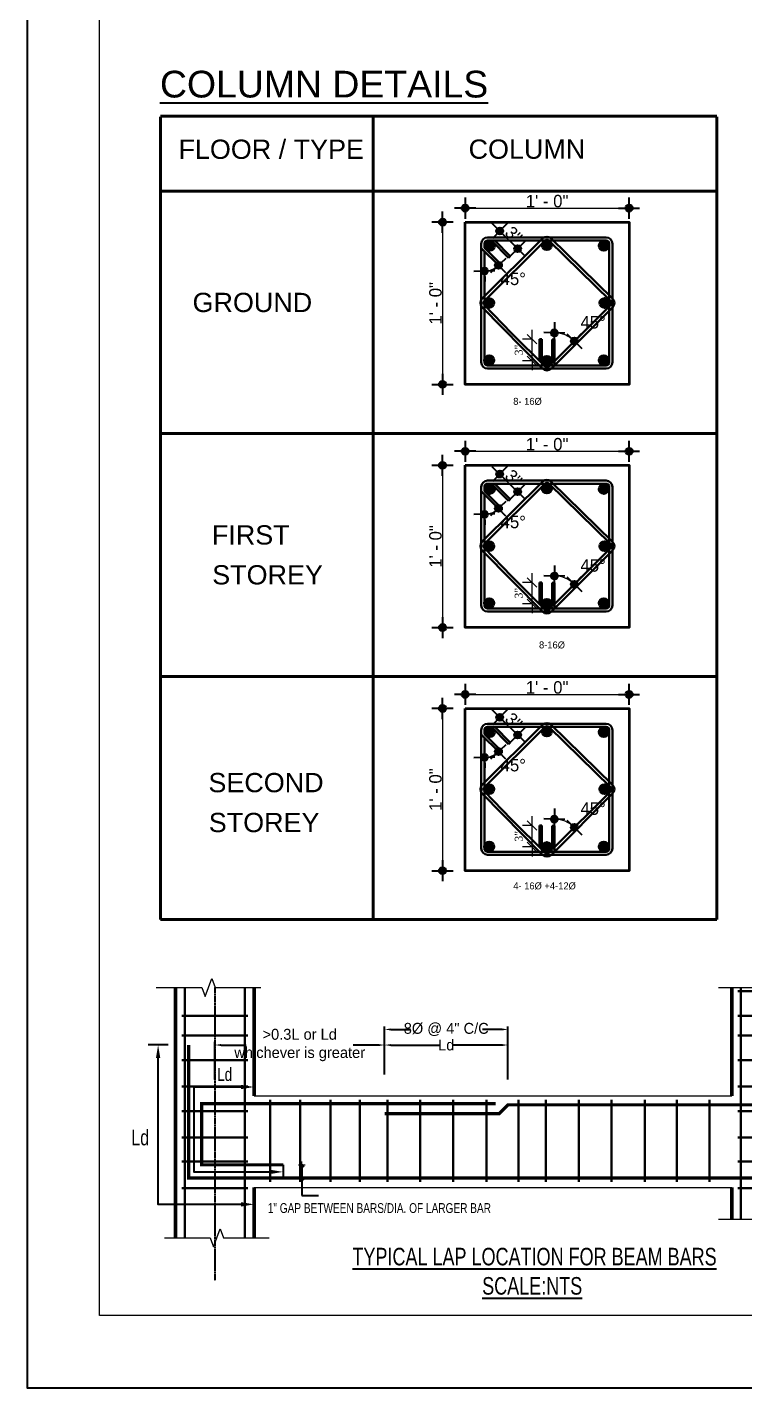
# Model space of a CAD drawing. Header units: inches. Extents: x 45643 to 70559, y -8725 to 1713.
# Drawn here: x 63439 to 63899, y -5487 to -4615 of the extents above; entities that cross this region are included whole.
import ezdxf

# ---------------------------------------------------------------- set-up
doc = ezdxf.new("R2010")
doc.units = ezdxf.units.IN
doc.header["$MEASUREMENT"] = 0
doc.linetypes.add('CENTER', pattern=[2, 1.25, -0.25, 0.25, -0.25])
for name, color, linetype, lineweight in [('BEAM BAR', 5, 'Continuous', 30), ('centre line', 36, 'CENTER', 25), ('column', 10, 'Continuous', 50), ('ELE1', 3, 'Continuous', 9), ('REN', 140, 'Continuous', 35), ('STIRRUPS', 7, 'Continuous', 30), ('Text', 7, 'Continuous', 9), ('trench', 7, 'Continuous', 40)]:
    doc.layers.add(name, color=color, linetype=linetype, lineweight=lineweight)
for name, color, linetype in [('Boundary line', 7, 'Continuous'), ('DIM', 5, 'Continuous'), ('DIM Detail', 5, 'Continuous'), ('floorhatch', 43, 'Continuous'), ('OUTLINE', 7, 'Continuous')]:
    doc.layers.add(name, color=color, linetype=linetype)
doc.styles.add('AERIAL', font='arial.ttf')
doc.styles.add('Best', font='swisscl.ttf', dxfattribs={"height": 8})
doc.styles.add('ordinary', font='ARIALN.TTF')
doc.styles.add('RomanS', font='stylu.ttf', dxfattribs={"height": 2})
doc.styles.add('sb', font='BKANT.TTF', dxfattribs={"height": 8})
doc.styles.get("Standard").update_dxf_attribs({"font": 'times.ttf'})
doc.dimstyles.new('Copy of D-2', dxfattribs={"dimtxt": 5, "dimasz": 4, "dimexe": 2, "dimexo": 2, "dimgap": 1, "dimtad": 1, "dimdec": 0, "dimzin": 3, "dimdsep": 46, "dimlunit": 4, "dimtxsty": 'RomanS', "dimcen": 0.09, "dimclrd": 256, "dimclre": 256, "dimclrt": 256, "dimadec": 0, "dimazin": 0, "dimtfac": 1, "dimtdec": 0, "dimtix": 1, "dimtmove": 1, "dimatfit": 3, "dimfxl": 1, "dimtolj": 1, "dimtzin": 0, "dimarcsym": 0})
doc.dimstyles.new('Copy of Standard', dxfattribs={"dimtxt": 5, "dimasz": 6, "dimexe": 6, "dimexo": 12, "dimgap": 6, "dimtad": 1, "dimdec": 0, "dimzin": 0, "dimdsep": 46, "dimlunit": 3, "dimtxsty": 'Standard', "dimblk": 'OBLIQUE', "dimcen": 0.09, "dimdle": 6, "dimclrd": 256, "dimclre": 256, "dimclrt": 256, "dimadec": 0, "dimazin": 0, "dimtfac": 1, "dimtdec": 0, "dimtix": 1, "dimtmove": 2, "dimatfit": 3, "dimfxl": 6, "dimfxlon": 1, "dimtolj": 1, "dimtzin": 0, "dimlwd": 13, "dimlwe": 13, "dimarcsym": 0})
doc.dimstyles.new('St-3', dxfattribs={"dimscale": 96, "dimtxt": 9, "dimasz": 0.007812, "dimexe": 0.09375, "dimexo": 0.09375, "dimgap": 0.003906, "dimtad": 1, "dimtoh": 1, "dimdec": 0, "dimzin": 3, "dimdsep": 46, "dimlunit": 4, "dimtxsty": 'sb', "dimblk": 'dot', "dimcen": 0.09375, "dimdle": 0.09375, "dimse1": 1, "dimse2": 1, "dimclrd": 40, "dimclre": 34, "dimclrt": 92, "dimadec": 0, "dimazin": 1, "dimtfac": 1, "dimtdec": 0, "dimtmove": 2, "dimatfit": 3, "dimldrblk": 'DOTSMALL', "dimfxl": 1, "dimtolj": 1, "dimtzin": 1, "dimlwd": 9, "dimarcsym": 0})
doc.dimstyles.new('St-4', dxfattribs={"dimscale": 96, "dimtxt": 24, "dimasz": 0.007812, "dimexe": 0.09375, "dimexo": 0.09375, "dimgap": 0.003906, "dimtad": 1, "dimtoh": 1, "dimdec": 0, "dimlfac": 0.125, "dimzin": 3, "dimdsep": 46, "dimlunit": 3, "dimtxsty": 'sb', "dimblk": 'dot', "dimcen": 0.09375, "dimdle": 0.09375, "dimse1": 1, "dimse2": 1, "dimclrd": 31, "dimclre": 34, "dimclrt": 6, "dimadec": 0, "dimazin": 1, "dimtfac": 1, "dimtdec": 0, "dimtmove": 2, "dimatfit": 3, "dimldrblk": 'DOTSMALL', "dimfxl": 1, "dimtolj": 1, "dimtzin": 1, "dimlwd": 13, "dimarcsym": 0})

# ---------------------------------------------------------------- blocks, each defined once
blk = doc.blocks.new('dot')
at = {"layer": 'DIM'}
h = blk.add_hatch(color=256, dxfattribs=at)
h.paths.add_polyline_path([(0, 1.5), (0, 3, 0.414214), (-3, 0), (-1.5, 0, -0.414214)])
h.paths.add_polyline_path([(0, 3), (0, 1.5, -0.414214), (1.5, 0), (3, 0, 0.414214)])
h.paths.add_polyline_path([(3, 0), (1.5, 0, -0.414214), (0, -1.5), (0, -3, 0.414214)])
h.paths.add_polyline_path([(0, -1.5, -0.414214), (-1.5, 0), (-3, 0, 0.414214), (0, -3)])
for p, q in [((-9, 0), (9, 0)), ((0, -9), (0, 9))]:
    blk.add_line(p, q, dxfattribs=at)
for radius in [3, 1.5]:
    blk.add_circle((0, 0), radius, dxfattribs=at)
blk = doc.blocks.new('*D800')
at = {"layer": 'Defpoints', "color": 0, "transparency": 16777216}
for p in [(63729.79, -4912.53), (63731.79, -4914.53), (63735.09, -4926.84), (63741.48, -4924.22), (63731.79, -4985.73)]:
    blk.add_point(p, dxfattribs=at)
at = {"layer": 'DIM', "color": 31, "lineweight": 13, "transparency": 16777216}
blk.add_arc((63731.79, -4914.53), 12.75, 273.37099, 311.62901, dxfattribs=at)
at = {"layer": 'DIM', "color": 31, "lineweight": 13, "transparency": 16777216, "xscale": 0.75, "yscale": 0.75, "zscale": 0.75}
for p, rotation in [((63740.81, -4923.54), 43.31450366186036), ((63731.79, -4927.28), 181.6854963396422)]:
    blk.add_blockref('dot', p, dxfattribs=dict(at, rotation=rotation))
at = {"layer": 'DIM', "color": 6, "transparency": 16777216, "insert": (63750.3, -4932.3), "char_height": 8, "attachment_point": 5, "style": 'sb'}
blk.add_mtext('\\A1;45°', dxfattribs=at)
blk = doc.blocks.new('_Dot')
at = {"color": 0, "linetype": 'ByBlock', "lineweight": -2}
blk.add_line((-0.5, 0), (-1, 0), dxfattribs=at)
at = {"color": 0, "linetype": 'ByBlock', "const_width": 0.5}
blk.add_lwpolyline([(-0.25, 0, 1), (0.25, 0, 1)], format="xyb", close=True, dxfattribs=at)
blk = doc.blocks.new('_DotSmall')
at = {"color": 0, "const_width": 0.5}
blk.add_lwpolyline([(-0.0625, 0, 1), (0.0625, 0, 1)], format="xyb", close=True, dxfattribs=at)
blk = doc.blocks.new('*D801')
at = {"layer": 'Defpoints', "color": 0, "transparency": 16777216}
for p in [(63812.46, -4949.12), (63776.65, -4971.22), (63781.32, -4967.49), (63776.65, -4984.92), (63776.65, -4987.75)]:
    blk.add_point(p, dxfattribs=at)
at = {"layer": 'DIM', "color": 31, "lineweight": 13, "transparency": 16777216}
blk.add_arc((63776.65, -4984.92), 18.05, 47.38057, 87.61943, dxfattribs=at)
at = {"layer": 'DIM', "color": 31, "lineweight": 13, "transparency": 16777216, "xscale": 0.75, "yscale": 0.75, "zscale": 0.75}
for p, rotation in [((63776.65, -4966.87), 178.8097170327698), ((63789.42, -4972.16), 316.1902829672496)]:
    blk.add_blockref('dot', p, dxfattribs=dict(at, rotation=rotation))
at = {"layer": 'DIM', "color": 6, "transparency": 16777216, "insert": (63801.41, -4960.16), "char_height": 8, "attachment_point": 5, "style": 'sb'}
blk.add_mtext('\\A1;45°', dxfattribs=at)
blk = doc.blocks.new('_Oblique')
at = {"color": 0, "linetype": 'ByBlock', "lineweight": -2}
blk.add_line((-0.5, -0.5), (0.5, 0.5), dxfattribs=at)
blk = doc.blocks.new('*D802')
at = {"layer": 'Defpoints', "color": 0, "transparency": 16777216}
for p in [(63762.3, -4971.02), (63768.67, -4971.02), (63771.79, -4984.73)]:
    blk.add_point(p, dxfattribs=at)
at = {"layer": 'DIM', "lineweight": 13, "transparency": 16777216}
for p, q in [((63762.3, -4971.02), (63756.3, -4971.02)), ((63762.3, -4971.02), (63762.3, -4965.02)), ((63762.3, -4984.73), (63762.3, -4971.02)), ((63762.3, -4984.73), (63756.3, -4984.73)), ((63762.3, -4984.73), (63762.3, -4990.73))]:
    blk.add_line(p, q, dxfattribs=at)
at = {"layer": 'DIM', "lineweight": 13, "transparency": 16777216, "xscale": 6, "yscale": 6, "zscale": 6}
for p, rotation in [((63762.3, -4971.02), 270), ((63762.3, -4984.73), 90)]:
    blk.add_blockref('_Oblique', p, dxfattribs=dict(at, rotation=rotation))
at = {"layer": 'DIM', "transparency": 16777216, "insert": (63753.8, -4977.87), "char_height": 5, "attachment_point": 5, "rotation": 90}
blk.add_mtext('\\A1;3"', dxfattribs=at)
blk = doc.blocks.new('*D623')
at = {"layer": 'Defpoints', "color": 0, "transparency": 16777216}
for p in [(63753.21, -4889.86), (63764.65, -4901.16), (63753.09, -4912.87)]:
    blk.add_point(p, dxfattribs=at)
at = {"layer": 'DIM', "color": 31, "lineweight": 13, "transparency": 16777216}
blk.add_line((63742.18, -4902.1), (63752.56, -4912.35), dxfattribs=at)
at = {"layer": 'DIM', "color": 31, "lineweight": 13, "transparency": 16777216, "xscale": 0.75, "yscale": 0.75, "zscale": 0.75}
for p, rotation in [((63741.64, -4901.57), 135.3705808130917), ((63753.09, -4912.87), 315.3705808130917)]:
    blk.add_blockref('dot', p, dxfattribs=dict(at, rotation=rotation))
at = {"layer": 'DIM', "color": 6, "transparency": 16777216, "insert": (63750.51, -4904.04), "char_height": 8, "attachment_point": 5, "rotation": 315.37058, "style": 'sb'}
blk.add_mtext('\\A1;3"', dxfattribs=at)
blk = doc.blocks.new('*D624')
at = {"layer": 'Defpoints', "color": 0, "transparency": 16777216}
for p in [(63824.48, -4886.93), (63719.48, -4895.93), (63824.48, -4895.93)]:
    blk.add_point(p, dxfattribs=at)
at = {"layer": 'DIM', "color": 40, "lineweight": 9, "transparency": 16777216}
blk.add_line((63720.23, -4886.93), (63823.73, -4886.93), dxfattribs=at)
at = {"layer": 'DIM', "color": 40, "lineweight": 9, "transparency": 16777216, "xscale": 0.75, "yscale": 0.75, "zscale": 0.75, "rotation": 180}
blk.add_blockref('dot', (63719.48, -4886.93), dxfattribs=at)
at = {"layer": 'DIM', "color": 40, "lineweight": 9, "transparency": 16777216, "xscale": 0.75, "yscale": 0.75, "zscale": 0.75}
blk.add_blockref('dot', (63824.48, -4886.93), dxfattribs=at)
at = {"layer": 'DIM', "color": 92, "transparency": 16777216, "insert": (63771.98, -4882.45), "char_height": 8, "attachment_point": 5, "style": 'sb'}
blk.add_mtext('\\A1;1\' - 0"', dxfattribs=at)
blk = doc.blocks.new('*D625')
at = {"layer": 'Defpoints', "color": 0, "transparency": 16777216}
for p in [(63824.48, -4895.93), (63704.98, -4999.93), (63824.48, -4999.93)]:
    blk.add_point(p, dxfattribs=at)
at = {"layer": 'DIM', "color": 40, "lineweight": 9, "transparency": 16777216}
blk.add_line((63704.98, -4896.68), (63704.98, -4999.18), dxfattribs=at)
at = {"layer": 'DIM', "color": 40, "lineweight": 9, "transparency": 16777216, "xscale": 0.75, "yscale": 0.75, "zscale": 0.75}
for p, rotation in [((63704.98, -4895.93), 90), ((63704.98, -4999.93), 270)]:
    blk.add_blockref('dot', p, dxfattribs=dict(at, rotation=rotation))
at = {"layer": 'DIM', "color": 92, "transparency": 16777216, "insert": (63700.5, -4947.93), "char_height": 8, "attachment_point": 5, "rotation": 90, "style": 'sb'}
blk.add_mtext('\\A1;1\' - 0"', dxfattribs=at)
blk = doc.blocks.new('*D803')
at = {"layer": 'Defpoints', "color": 0, "transparency": 16777216}
for p in [(63729.79, -5068.4), (63731.79, -5070.4), (63735.09, -5082.72), (63741.48, -5080.09), (63731.79, -5141.6)]:
    blk.add_point(p, dxfattribs=at)
at = {"layer": 'DIM', "color": 31, "lineweight": 13, "transparency": 16777216}
blk.add_arc((63731.79, -5070.4), 12.75, 273.37099, 311.62901, dxfattribs=at)
at = {"layer": 'DIM', "color": 31, "lineweight": 13, "transparency": 16777216, "xscale": 0.75, "yscale": 0.75, "zscale": 0.75}
for p, rotation in [((63731.79, -5083.15), 181.6854963394732), ((63740.81, -5079.42), 43.31450366205326)]:
    blk.add_blockref('dot', p, dxfattribs=dict(at, rotation=rotation))
at = {"layer": 'DIM', "color": 6, "transparency": 16777216, "insert": (63750.3, -5088.18), "char_height": 8, "attachment_point": 5, "style": 'sb'}
blk.add_mtext('\\A1;45°', dxfattribs=at)
blk = doc.blocks.new('*D804')
at = {"layer": 'Defpoints', "color": 0, "transparency": 16777216}
for p in [(63812.46, -5104.99), (63776.65, -5127.1), (63781.32, -5123.36), (63776.65, -5140.8), (63776.65, -5143.63)]:
    blk.add_point(p, dxfattribs=at)
at = {"layer": 'DIM', "color": 31, "lineweight": 13, "transparency": 16777216}
blk.add_arc((63776.65, -5140.8), 18.05, 47.38057, 87.61943, dxfattribs=at)
at = {"layer": 'DIM', "color": 31, "lineweight": 13, "transparency": 16777216, "xscale": 0.75, "yscale": 0.75, "zscale": 0.75}
for p, rotation in [((63776.65, -5122.75), 178.8097170327605), ((63789.42, -5128.03), 316.1902829672402)]:
    blk.add_blockref('dot', p, dxfattribs=dict(at, rotation=rotation))
at = {"layer": 'DIM', "color": 6, "transparency": 16777216, "insert": (63801.41, -5116.04), "char_height": 8, "attachment_point": 5, "style": 'sb'}
blk.add_mtext('\\A1;45°', dxfattribs=at)
blk = doc.blocks.new('*D805')
at = {"layer": 'Defpoints', "color": 0, "transparency": 16777216}
for p in [(63762.3, -5126.89), (63768.67, -5126.89), (63771.79, -5140.6)]:
    blk.add_point(p, dxfattribs=at)
at = {"layer": 'DIM', "lineweight": 13, "transparency": 16777216}
for p, q in [((63762.3, -5126.89), (63756.3, -5126.89)), ((63762.3, -5126.89), (63762.3, -5120.89)), ((63762.3, -5140.6), (63762.3, -5126.89)), ((63762.3, -5140.6), (63756.3, -5140.6)), ((63762.3, -5140.6), (63762.3, -5146.6))]:
    blk.add_line(p, q, dxfattribs=at)
at = {"layer": 'DIM', "lineweight": 13, "transparency": 16777216, "xscale": 6, "yscale": 6, "zscale": 6}
for p, rotation in [((63762.3, -5126.89), 270), ((63762.3, -5140.6), 90)]:
    blk.add_blockref('_Oblique', p, dxfattribs=dict(at, rotation=rotation))
at = {"layer": 'DIM', "transparency": 16777216, "insert": (63753.8, -5133.75), "char_height": 5, "attachment_point": 5, "rotation": 90}
blk.add_mtext('\\A1;3"', dxfattribs=at)
blk = doc.blocks.new('*D626')
at = {"layer": 'Defpoints', "color": 0, "transparency": 16777216}
for p in [(63753.21, -5045.73), (63764.65, -5057.03), (63753.09, -5068.75)]:
    blk.add_point(p, dxfattribs=at)
at = {"layer": 'DIM', "color": 31, "lineweight": 13, "transparency": 16777216}
blk.add_line((63742.18, -5057.97), (63752.56, -5068.22), dxfattribs=at)
at = {"layer": 'DIM', "color": 31, "lineweight": 13, "transparency": 16777216, "xscale": 0.75, "yscale": 0.75, "zscale": 0.75}
for p, rotation in [((63741.64, -5057.45), 135.3705808130917), ((63753.09, -5068.75), 315.3705808130917)]:
    blk.add_blockref('dot', p, dxfattribs=dict(at, rotation=rotation))
at = {"layer": 'DIM', "color": 6, "transparency": 16777216, "insert": (63750.51, -5059.91), "char_height": 8, "attachment_point": 5, "rotation": 315.37058, "style": 'sb'}
blk.add_mtext('\\A1;3"', dxfattribs=at)
blk = doc.blocks.new('*D627')
at = {"layer": 'Defpoints', "color": 0, "transparency": 16777216}
for p in [(63824.48, -5042.8), (63719.48, -5051.8), (63824.48, -5051.8)]:
    blk.add_point(p, dxfattribs=at)
at = {"layer": 'DIM', "color": 40, "lineweight": 9, "transparency": 16777216}
blk.add_line((63720.23, -5042.8), (63823.73, -5042.8), dxfattribs=at)
at = {"layer": 'DIM', "color": 40, "lineweight": 9, "transparency": 16777216, "xscale": 0.75, "yscale": 0.75, "zscale": 0.75, "rotation": 180}
blk.add_blockref('dot', (63719.48, -5042.8), dxfattribs=at)
at = {"layer": 'DIM', "color": 40, "lineweight": 9, "transparency": 16777216, "xscale": 0.75, "yscale": 0.75, "zscale": 0.75}
blk.add_blockref('dot', (63824.48, -5042.8), dxfattribs=at)
at = {"layer": 'DIM', "color": 92, "transparency": 16777216, "insert": (63771.98, -5038.33), "char_height": 8, "attachment_point": 5, "style": 'sb'}
blk.add_mtext('\\A1;1\' - 0"', dxfattribs=at)
blk = doc.blocks.new('*D628')
at = {"layer": 'Defpoints', "color": 0, "transparency": 16777216}
for p in [(63824.48, -5051.8), (63704.98, -5155.8), (63824.48, -5155.8)]:
    blk.add_point(p, dxfattribs=at)
at = {"layer": 'DIM', "color": 40, "lineweight": 9, "transparency": 16777216}
blk.add_line((63704.98, -5052.55), (63704.98, -5155.05), dxfattribs=at)
at = {"layer": 'DIM', "color": 40, "lineweight": 9, "transparency": 16777216, "xscale": 0.75, "yscale": 0.75, "zscale": 0.75}
for p, rotation in [((63704.98, -5051.8), 90), ((63704.98, -5155.8), 270)]:
    blk.add_blockref('dot', p, dxfattribs=dict(at, rotation=rotation))
at = {"layer": 'DIM', "color": 92, "transparency": 16777216, "insert": (63700.5, -5103.8), "char_height": 8, "attachment_point": 5, "rotation": 90, "style": 'sb'}
blk.add_mtext('\\A1;1\' - 0"', dxfattribs=at)
blk = doc.blocks.new('*D806')
at = {"layer": 'Defpoints', "color": 0, "transparency": 16777216}
for p in [(63729.79, -4756.65), (63731.79, -4758.65), (63735.09, -4770.97), (63741.48, -4768.34), (63731.79, -4829.86)]:
    blk.add_point(p, dxfattribs=at)
at = {"layer": 'DIM', "color": 31, "lineweight": 13, "transparency": 16777216}
blk.add_arc((63731.79, -4758.65), 12.75, 273.37099, 311.62901, dxfattribs=at)
at = {"layer": 'DIM', "color": 31, "lineweight": 13, "transparency": 16777216, "xscale": 0.75, "yscale": 0.75, "zscale": 0.75}
for p, rotation in [((63740.81, -4767.67), 43.31450366182279), ((63731.79, -4771.4), 181.6854963397064)]:
    blk.add_blockref('dot', p, dxfattribs=dict(at, rotation=rotation))
at = {"layer": 'DIM', "color": 6, "transparency": 16777216, "insert": (63750.3, -4776.43), "char_height": 8, "attachment_point": 5, "style": 'sb'}
blk.add_mtext('\\A1;45°', dxfattribs=at)
blk = doc.blocks.new('*D807')
at = {"layer": 'Defpoints', "color": 0, "transparency": 16777216}
for p in [(63812.46, -4793.24), (63781.32, -4811.61), (63776.65, -4815.35), (63776.65, -4829.05), (63776.65, -4831.88)]:
    blk.add_point(p, dxfattribs=at)
at = {"layer": 'DIM', "color": 31, "lineweight": 13, "transparency": 16777216}
blk.add_arc((63776.65, -4829.05), 18.05, 47.38057, 87.61943, dxfattribs=at)
at = {"layer": 'DIM', "color": 31, "lineweight": 13, "transparency": 16777216, "xscale": 0.75, "yscale": 0.75, "zscale": 0.75}
for p, rotation in [((63776.65, -4811), 178.8097170327368), ((63789.42, -4816.29), 316.1902829672437)]:
    blk.add_blockref('dot', p, dxfattribs=dict(at, rotation=rotation))
at = {"layer": 'DIM', "color": 6, "transparency": 16777216, "insert": (63801.41, -4804.29), "char_height": 8, "attachment_point": 5, "style": 'sb'}
blk.add_mtext('\\A1;45°', dxfattribs=at)
blk = doc.blocks.new('*D808')
at = {"layer": 'Defpoints', "color": 0, "transparency": 16777216}
for p in [(63762.3, -4815.14), (63768.67, -4815.14), (63771.79, -4828.86)]:
    blk.add_point(p, dxfattribs=at)
at = {"layer": 'DIM', "lineweight": 13, "transparency": 16777216}
for p, q in [((63762.3, -4815.14), (63762.3, -4809.14)), ((63762.3, -4815.14), (63756.3, -4815.14)), ((63762.3, -4828.86), (63762.3, -4815.14)), ((63762.3, -4828.86), (63756.3, -4828.86)), ((63762.3, -4828.86), (63762.3, -4834.86))]:
    blk.add_line(p, q, dxfattribs=at)
at = {"layer": 'DIM', "lineweight": 13, "transparency": 16777216, "xscale": 6, "yscale": 6, "zscale": 6}
for p, rotation in [((63762.3, -4815.14), 270), ((63762.3, -4828.86), 90)]:
    blk.add_blockref('_Oblique', p, dxfattribs=dict(at, rotation=rotation))
at = {"layer": 'DIM', "transparency": 16777216, "insert": (63753.8, -4822), "char_height": 5, "attachment_point": 5, "rotation": 90}
blk.add_mtext('\\A1;3"', dxfattribs=at)
blk = doc.blocks.new('*D629')
at = {"layer": 'Defpoints', "color": 0, "transparency": 16777216}
for p in [(63753.21, -4733.99), (63764.65, -4745.29), (63753.09, -4757)]:
    blk.add_point(p, dxfattribs=at)
at = {"layer": 'DIM', "color": 31, "lineweight": 13, "transparency": 16777216}
blk.add_line((63742.18, -4746.23), (63752.56, -4756.47), dxfattribs=at)
at = {"layer": 'DIM', "color": 31, "lineweight": 13, "transparency": 16777216, "xscale": 0.75, "yscale": 0.75, "zscale": 0.75}
for p, rotation in [((63741.64, -4745.7), 135.3705808130917), ((63753.09, -4757), 315.3705808130917)]:
    blk.add_blockref('dot', p, dxfattribs=dict(at, rotation=rotation))
at = {"layer": 'DIM', "color": 6, "transparency": 16777216, "insert": (63750.51, -4748.16), "char_height": 8, "attachment_point": 5, "rotation": 315.37058, "style": 'sb'}
blk.add_mtext('\\A1;3"', dxfattribs=at)
blk = doc.blocks.new('*D630')
at = {"layer": 'Defpoints', "color": 0, "transparency": 16777216}
for p in [(63824.48, -4731.05), (63719.48, -4740.05), (63824.48, -4740.05)]:
    blk.add_point(p, dxfattribs=at)
at = {"layer": 'DIM', "color": 40, "lineweight": 9, "transparency": 16777216}
blk.add_line((63720.23, -4731.05), (63823.73, -4731.05), dxfattribs=at)
at = {"layer": 'DIM', "color": 40, "lineweight": 9, "transparency": 16777216, "xscale": 0.75, "yscale": 0.75, "zscale": 0.75, "rotation": 180}
blk.add_blockref('dot', (63719.48, -4731.05), dxfattribs=at)
at = {"layer": 'DIM', "color": 40, "lineweight": 9, "transparency": 16777216, "xscale": 0.75, "yscale": 0.75, "zscale": 0.75}
blk.add_blockref('dot', (63824.48, -4731.05), dxfattribs=at)
at = {"layer": 'DIM', "color": 92, "transparency": 16777216, "insert": (63771.98, -4726.58), "char_height": 8, "attachment_point": 5, "style": 'sb'}
blk.add_mtext('\\A1;1\' - 0"', dxfattribs=at)
blk = doc.blocks.new('*D631')
at = {"layer": 'Defpoints', "color": 0, "transparency": 16777216}
for p in [(63824.48, -4740.05), (63704.98, -4844.05), (63824.48, -4844.05)]:
    blk.add_point(p, dxfattribs=at)
at = {"layer": 'DIM', "color": 40, "lineweight": 9, "transparency": 16777216}
blk.add_line((63704.98, -4740.8), (63704.98, -4843.3), dxfattribs=at)
at = {"layer": 'DIM', "color": 40, "lineweight": 9, "transparency": 16777216, "xscale": 0.75, "yscale": 0.75, "zscale": 0.75}
for p, rotation in [((63704.98, -4740.05), 90), ((63704.98, -4844.05), 270)]:
    blk.add_blockref('dot', p, dxfattribs=dict(at, rotation=rotation))
at = {"layer": 'DIM', "color": 92, "transparency": 16777216, "insert": (63700.5, -4792.05), "char_height": 8, "attachment_point": 5, "rotation": 90, "style": 'sb'}
blk.add_mtext('\\A1;1\' - 0"', dxfattribs=at)
blk = doc.blocks.new('*D425')
at = {"layer": 'Defpoints', "color": 0, "lineweight": -2, "ltscale": 2, "transparency": 16777216}
for p in [(71460.87, -8036.2), (71378.93, -8074.58), (71460.87, -8092.76)]:
    blk.add_point(p, dxfattribs=at)
at = {"layer": 'OUTLINE', "lineweight": -2, "ltscale": 2, "transparency": 16777216}
for p, q in [((71460.87, -8038.2), (71460.87, -8094.76)), ((71378.93, -8076.58), (71378.93, -8094.76)), ((71382.93, -8092.76), (71385.64, -8092.76)), ((71456.87, -8092.76), (71454.16, -8092.76))]:
    blk.add_line(p, q, dxfattribs=at)
for points in [[(71382.93, -8092.09), (71382.93, -8093.43), (71378.93, -8092.76)], [(71456.87, -8092.09), (71456.87, -8093.43), (71460.87, -8092.76)]]:
    blk.add_solid(points, dxfattribs=at)
at = {"layer": 'OUTLINE', "ltscale": 2, "transparency": 16777216, "insert": (71419.9, -8092.76), "char_height": 5, "attachment_point": 5, "style": 'RomanS'}
blk.add_mtext('\\A1;{\\H1.4x;>0.25L or Ld\\Pwhichever is greater}', dxfattribs=at)
blk = doc.blocks.new('*D426')
at = {"layer": 'Defpoints', "color": 0, "lineweight": -2, "ltscale": 2, "transparency": 16777216}
for p in [(71210.42, -7958.58), (71131.43, -7979.52), (71210.42, -7982.64)]:
    blk.add_point(p, dxfattribs=at)
at = {"layer": 'OUTLINE', "lineweight": -2, "ltscale": 2, "transparency": 16777216}
for p, q in [((71131.43, -7977.52), (71131.43, -7956.58)), ((71135.43, -7958.58), (71166.42, -7958.58)), ((71206.42, -7958.58), (71175.44, -7958.58)), ((71210.42, -7980.64), (71210.42, -7956.58))]:
    blk.add_line(p, q, dxfattribs=at)
for points in [[(71135.43, -7957.92), (71135.43, -7959.25), (71131.43, -7958.58)], [(71206.42, -7957.92), (71206.42, -7959.25), (71210.42, -7958.58)]]:
    blk.add_solid(points, dxfattribs=at)
at = {"layer": 'OUTLINE', "ltscale": 2, "transparency": 16777216, "insert": (71170.93, -7958.58), "char_height": 5, "attachment_point": 5, "style": 'RomanS'}
blk.add_mtext('\\A1;{\\H1.4x;Ld}', dxfattribs=at)
blk = doc.blocks.new('*D427')
at = {"layer": 'Defpoints', "color": 0, "lineweight": -2, "ltscale": 2, "transparency": 16777216}
for p in [(71131.43, -7958.58), (71131.43, -7979.52), (71022.71, -7982.64)]:
    blk.add_point(p, dxfattribs=at)
at = {"layer": 'OUTLINE', "lineweight": -2, "ltscale": 2, "transparency": 16777216}
for p, q in [((71022.71, -7980.64), (71022.71, -7956.58)), ((71026.71, -7958.58), (71042.81, -7958.58)), ((71127.43, -7958.58), (71111.33, -7958.58)), ((71131.43, -7977.52), (71131.43, -7956.58))]:
    blk.add_line(p, q, dxfattribs=at)
for points in [[(71026.71, -7957.92), (71026.71, -7959.25), (71022.71, -7958.58)], [(71127.43, -7957.92), (71127.43, -7959.25), (71131.43, -7958.58)]]:
    blk.add_solid(points, dxfattribs=at)
at = {"layer": 'OUTLINE', "ltscale": 2, "transparency": 16777216, "insert": (71077.07, -7958.58), "char_height": 5, "attachment_point": 5, "style": 'RomanS'}
blk.add_mtext('\\A1;{\\H1.4x;>0.3L or Ld\\Pwhichever is greater}', dxfattribs=at)
blk = doc.blocks.new('*D428')
at = {"layer": 'Defpoints', "color": 0, "lineweight": -2, "ltscale": 2, "transparency": 16777216}
for p in [(71460.87, -8036.2), (71546.08, -8074.58), (71546.08, -8092.76)]:
    blk.add_point(p, dxfattribs=at)
at = {"layer": 'OUTLINE', "lineweight": -2, "ltscale": 2, "transparency": 16777216}
for p, q in [((71460.87, -8038.2), (71460.87, -8094.76)), ((71546.08, -8076.58), (71546.08, -8094.76)), ((71464.87, -8092.76), (71498.05, -8092.76)), ((71542.08, -8092.76), (71507.07, -8092.76))]:
    blk.add_line(p, q, dxfattribs=at)
for points in [[(71464.87, -8092.09), (71464.87, -8093.43), (71460.87, -8092.76)], [(71542.08, -8092.09), (71542.08, -8093.43), (71546.08, -8092.76)]]:
    blk.add_solid(points, dxfattribs=at)
at = {"layer": 'OUTLINE', "ltscale": 2, "transparency": 16777216, "insert": (71502.56, -8092.76), "char_height": 5, "attachment_point": 5, "style": 'RomanS'}
blk.add_mtext('\\A1;{\\H1.4x;Ld}', dxfattribs=at)
blk = doc.blocks.new('*D429')
at = {"layer": 'Defpoints', "color": 0, "lineweight": -2, "ltscale": 2, "transparency": 16777216}
for p in [(71210.42, -7948.59), (71131.43, -7969.52), (71210.42, -7972.64)]:
    blk.add_point(p, dxfattribs=at)
at = {"layer": 'OUTLINE', "lineweight": -2, "ltscale": 2, "transparency": 16777216}
for p, q in [((71131.43, -7967.52), (71131.43, -7946.59)), ((71135.43, -7948.59), (71147.76, -7948.59)), ((71206.42, -7948.59), (71194.09, -7948.59)), ((71210.42, -7970.64), (71210.42, -7946.59))]:
    blk.add_line(p, q, dxfattribs=at)
for points in [[(71135.43, -7947.92), (71135.43, -7949.25), (71131.43, -7948.59)], [(71206.42, -7947.92), (71206.42, -7949.25), (71210.42, -7948.59)]]:
    blk.add_solid(points, dxfattribs=at)
at = {"layer": 'OUTLINE', "ltscale": 2, "transparency": 16777216, "insert": (71170.93, -7948.59), "char_height": 5, "attachment_point": 5, "style": 'RomanS'}
blk.add_mtext('\\A1;{\\H1.4x;8%%C @ 4" C/C}', dxfattribs=at)
blk = doc.blocks.new('A$C301C0BDB')
at = {"layer": 'BEAM BAR'}
for p, q in [((-294.76, 98.29), (-294.76, -62.29)), ((-256.23, 98.29), (-256.23, -62.29)), ((61.45, 98.29), (61.45, -50.25)), ((99.98, 98.29), (99.98, -50.25))]:
    blk.add_line(p, q, dxfattribs=at)
at = {"layer": 'BEAM BAR', "const_width": 2.1}
for points in [[(-292.3, 61.39), (-292.3, -23.85), (244.05, -23.85)], [(-231.72, -15.45), (-283.9, -15.45), (-283.9, 23.85), (-95.64, 23.85)], [(301.68, 23.04), (-87.79, 23.04), (-93.51, 17.33), (-166.78, 17.33)], [(162.65, -16.26), (240.27, -16.26), (247.87, -23.85), (301.68, -23.85)]]:
    blk.add_lwpolyline(points, dxfattribs=at)
at = {"layer": 'centre line'}
for p, q in [((-275.5, 98.29), (-275.5, -89.73)), ((80.72, 98.29), (80.72, -50.25))]:
    blk.add_line(p, q, dxfattribs=at)
at = {"layer": 'column'}
for p, q in [((-300.7, 98.29), (-300.7, -62.29)), ((-250.3, 98.29), (-250.3, 28.9)), ((55.52, 98.29), (55.52, 28.9)), ((105.92, 98.29), (105.92, 28.9)), ((-250.3, -29.9), (-250.3, -62.29)), ((55.52, -29.9), (55.52, -50.25)), ((105.92, -29.9), (105.92, -50.25))]:
    blk.add_line(p, q, dxfattribs=at)
at = {"layer": 'OUTLINE', "color": 7}
for p, q in [((-305.44, 61.39), (-318.19, 61.39)), ((-250.3, 38.97), (-250.3, 30.57)), ((-231.72, -15.45), (-231.72, -23.85)), ((-250.3, -44.16), (-250.3, -37.36))]:
    blk.add_line(p, q, dxfattribs=at)
at = {"layer": 'OUTLINE', "color": 7, "lineweight": 15}
for p, q in [((-250.3, 28.9), (55.52, 28.9)), ((301.68, 28.9), (105.92, 28.9)), ((-219.78, -15.45), (-219.78, -20.49)), ((-219.78, -23.85), (-219.78, -16.93)), ((-219.78, -23.85), (-219.78, -28.89)), ((-250.3, -29.9), (55.52, -29.9)), ((301.68, -29.9), (105.92, -29.9))]:
    blk.add_line(p, q, dxfattribs=at)
at = {"layer": 'OUTLINE', "color": 7, "lineweight": 9}
for p, q in [((-221.98, -15.45), (-217.57, -15.45)), ((-219.78, -17.66), (-219.78, -13.25)), ((-221.98, -23.85), (-217.57, -23.85)), ((-219.78, -26.06), (-219.78, -21.65))]:
    blk.add_line(p, q, dxfattribs=at)
at = {"layer": 'OUTLINE', "color": 7, "lineweight": -2}
for p, q in [((-221.04, -14.19), (-218.52, -16.71)), ((-221.04, -22.59), (-218.52, -25.11))]:
    blk.add_line(p, q, dxfattribs=at)
at = {"layer": 'OUTLINE'}
for p, q in [((-219.78, -14.96), (-219.78, -35.09)), ((-219.78, -35.09), (-209.07, -35.09))]:
    blk.add_line(p, q, dxfattribs=at)
at = {"layer": 'OUTLINE', "color": 7, "lineweight": 15}
for points in [[(-313.13, 98.29), (-283.73, 98.29), (-281.63, 92.52), (-277.43, 104.06), (-275.33, 98.29), (-245.93, 98.29)], [(47.12, 98.29), (76.52, 98.29), (78.62, 92.52), (82.82, 104.06), (84.92, 98.29), (114.32, 98.29)], [(301.68, 37.3), (301.68, 3.7), (295.91, 1.6), (307.45, -2.6), (301.68, -4.7), (301.68, -38.3)], [(47.12, -50.25), (76.52, -50.25), (78.62, -56.02), (82.82, -44.48), (84.92, -50.25), (114.32, -50.25)], [(-307.81, -62.29), (-278.41, -62.29), (-276.31, -68.05), (-272.11, -56.52), (-270.01, -62.29), (-240.61, -62.29)]]:
    blk.add_lwpolyline(points, dxfattribs=at)
at = {"layer": 'OUTLINE', "color": 7}
for points in [[(-258.7, -40.76), (-311.82, -40.76), (-311.82, 52.99)], [(-258.82, 34.46), (-288.87, 34.46), (-288.87, -19.96), (-240.24, -19.96)]]:
    blk.add_lwpolyline(points, dxfattribs=at)
for points in [[(-313.22, 52.99), (-311.82, 61.39), (-310.42, 52.99)], [(-258.82, 35.86), (-250.42, 34.46), (-258.82, 33.06)], [(-240.24, -18.56), (-231.84, -19.96), (-240.24, -21.36)], [(-258.7, -39.36), (-250.3, -40.76), (-258.7, -42.16)]]:
    blk.add_solid(points, dxfattribs=at)
at = {"layer": 'STIRRUPS'}
for p, q in [((59.53, 95.8), (101.91, 95.8)), ((-296.69, 80.03), (-254.31, 80.03)), ((59.53, 80.03), (101.91, 80.03)), ((-296.69, 67.48), (-254.31, 67.48)), ((59.53, 67.48), (101.91, 67.48)), ((-296.69, 51.71), (-254.31, 51.71)), ((59.53, 51.71), (101.91, 51.71)), ((-296.69, 34.78), (-254.31, 34.78)), ((-240.14, -26.24), (-240.14, 26.24)), ((-220.76, -26.24), (-220.76, 26.24)), ((-201.41, -26.24), (-201.41, 26.24)), ((-182.6, -26.24), (-182.6, 26.24)), ((-164.9, -26.24), (-164.9, 26.24)), ((-143.89, -26.24), (-143.89, 26.24)), ((-122.87, -26.24), (-122.87, 26.24)), ((-101.5, -26.24), (-101.5, 26.24)), ((-81.1, -26.24), (-81.1, 26.24)), ((-63.4, -26.24), (-63.4, 26.24)), ((-42.39, -26.24), (-42.39, 26.24)), ((-21.37, -26.24), (-21.37, 26.24)), ((0, -26.24), (0, 26.24)), ((20.4, -26.24), (20.4, 26.24)), ((41.35, -26.24), (41.35, 26.24)), ((59.53, 34.78), (101.91, 34.78)), ((118.22, -26.24), (118.22, 26.24)), ((135.91, -26.24), (135.91, 26.24)), ((156.93, -26.24), (156.93, 26.24)), ((177.95, -26.24), (177.95, 26.24)), ((199.32, -26.24), (199.32, 26.24)), ((219.71, -26.24), (219.71, 26.24)), ((237.41, -26.24), (237.41, 26.24)), ((258.43, -26.24), (258.43, 26.24)), ((279.45, -26.24), (279.45, 26.24)), ((-296.69, 19.07), (-254.31, 19.07)), ((59.53, 19.07), (101.91, 19.07)), ((-296.69, 2.14), (-254.31, 2.14)), ((59.53, 2.14), (101.91, 2.14)), ((-296.69, -13.39), (-254.31, -13.39)), ((59.53, -13.39), (101.91, -13.39)), ((-296.69, -30.33), (-254.31, -30.33)), ((59.53, -30.33), (101.91, -30.33))]:
    blk.add_line(p, q, dxfattribs=at)
at = {"layer": 'Boundary line', "insert": (-218.51, -98.8), "char_height": 11.25, "attachment_point": 7, "style": 'Best'}
blk.add_mtext_dynamic_manual_height_columns('\\pi31.14359;{\\LTYPICAL LAP LOCATION FOR BEAM BARS\\P\\pi114.23214;SCALE:NTS}', width=289.9338, gutter_width=30, heights=[33.59], dxfattribs=at)
at = {"layer": 'OUTLINE', "color": 7, "style": 'ordinary'}
for s, insert, char_height, attachment_point in [('{\\fSwis721 LtCn BT|b0|i0|c0|p34;Ld }', (-264.39, 46.74), 8.4, 3), ('{\\fSwis721 LtCn BT|b0|i0|c0|p34;Ld }', (-317.57, 7.08), 10, 3), ('{\\fSwis721 LtCn BT|b0|i0|c0|p34;1" GAP BETWEEN BARS/DIA. OF LARGER BAR}', (-170.12, -43.19), 6.3, 5)]:
    blk.add_mtext(s, dxfattribs=dict(at, insert=insert, char_height=char_height, attachment_point=attachment_point))
at = {"layer": 'OUTLINE', "ltscale": 2}
for base, p1, p2, text, picture, middle in [((-166.78, 61.36), (-275.5, 37.3), (-166.78, 40.42), '{\\H1.4x;>0.3L or Ld\\Pwhichever is greater}', '*D427', (-221.14, 61.36)), ((-87.79, 71.36), (-166.78, 50.42), (-87.79, 47.3), '{\\H1.4x;8%%C @ 4" C/C}', '*D429', (-127.29, 71.36)), ((-87.79, 61.36), (-166.78, 40.42), (-87.79, 37.3), '{\\H1.4x;Ld}', '*D426', (-127.29, 61.36)), ((162.65, -72.82), (80.72, -54.64), (162.65, -16.26), '{\\H1.4x;>0.25L or Ld\\Pwhichever is greater}', '*D425', (121.68, -72.82))]:
    dim = blk.add_linear_dim(base=base, p1=p1, p2=p2, text=text, dimstyle='Copy of D-2', override={"dimtad": 0, "dimpost": ' '}, dxfattribs=at)
    dim.commit()
    dim.dimension.update_dxf_attribs({"geometry": picture, "text_midpoint": middle, "insert": (-71298.21, 8019.94)})
dim = blk.add_linear_dim(base=(247.87, -72.82), p1=(162.65, -16.26), p2=(247.87, -54.64), text='{\\H1.4x;Ld}', dimstyle='Copy of D-2', override={"dimtad": 0, "dimpost": ' '}, dxfattribs=at)
dim.commit()
dim.dimension.update_dxf_attribs({"geometry": '*D428', "text_midpoint": (204.34, -72.82), "dimtype": 128, "insert": (-71298.21, 8019.94)})

msp = doc.modelspace()

# ---------------------------------------------------------------- hatches: boundary and pattern name
at = {"layer": 'REN'}
for points in [[(63738.234, -4755.238, 1), (63732.234, -4755.238, 1)], [(63774.791, -4754.855, 1), (63768.791, -4754.855, 1)], [(63811.347, -4755.238, 1), (63805.347, -4755.238, 1)], [(63737.791, -4791.855, 1), (63731.791, -4791.855, 1)], [(63811.791, -4791.855, 1), (63805.791, -4791.855, 1)], [(63731.791, -4828.473, 1), (63737.791, -4828.473, 1)], [(63774.791, -4828.855, 1), (63768.791, -4828.855, 1)], [(63811.347, -4828.473, 1), (63805.347, -4828.473, 1)], [(63738.234, -4911.111, 1), (63732.234, -4911.111, 1)], [(63774.791, -4910.729, 1), (63768.791, -4910.729, 1)], [(63811.347, -4911.111, 1), (63805.347, -4911.111, 1)], [(63737.791, -4947.729, 1), (63731.791, -4947.729, 1)], [(63811.791, -4947.729, 1), (63805.791, -4947.729, 1)], [(63731.791, -4984.346, 1), (63737.791, -4984.346, 1)], [(63774.791, -4984.729, 1), (63768.791, -4984.729, 1)], [(63811.347, -4984.346, 1), (63805.347, -4984.346, 1)], [(63738.234, -5066.985, 1), (63732.234, -5066.985, 1)], [(63774.791, -5066.602, 1), (63768.791, -5066.602, 1)], [(63811.347, -5066.985, 1), (63805.347, -5066.985, 1)], [(63737.791, -5103.602, 1), (63731.791, -5103.602, 1)], [(63811.791, -5103.602, 1), (63805.791, -5103.602, 1)], [(63731.791, -5140.22, 1), (63737.791, -5140.22, 1)], [(63811.347, -5140.22, 1), (63805.347, -5140.22, 1)], [(63774.791, -5140.602, 1), (63768.791, -5140.602, 1)]]:
    msp.add_hatch(color=256, dxfattribs=at).paths.add_polyline_path(points)

# ---------------------------------------------------------------- linework, layer by layer
at = {"layer": 'Defpoints'}
msp.add_lwpolyline([(66616.618, -3239.316), (63439.018, -3239.316), (63439.018, -5487.285), (66616.618, -5487.285)], close=True, dxfattribs=at)
at = {"layer": 'ELE1'}
msp.add_lwpolyline([(63485.335, -3285.634), (66570.3, -3285.634), (66570.3, -5440.967), (63485.335, -5440.967)], close=True, dxfattribs=at)
at = {"layer": 'REN', "color": 32, "ltscale": 50, "true_color": 0xcd6928}
for points in [[(63719.479, -4740.055), (63824.479, -4740.055), (63824.479, -4844.055), (63719.479, -4844.055)], [(63719.479, -4895.928), (63824.479, -4895.928), (63824.479, -4999.928), (63719.479, -4999.928)], [(63719.479, -5051.802), (63824.479, -5051.802), (63824.479, -5155.802), (63719.479, -5155.802)]]:
    msp.add_lwpolyline(points, close=True, dxfattribs=at)
at = {"layer": 'REN'}
for centre in [(63735.234, -4755.238), (63771.791, -4754.855), (63808.347, -4755.238), (63734.791, -4791.855), (63808.791, -4791.855), (63734.791, -4828.473), (63771.791, -4828.855), (63808.347, -4828.473), (63735.234, -4911.111), (63771.791, -4910.729), (63808.347, -4911.111), (63734.791, -4947.729), (63808.791, -4947.729), (63734.791, -4984.346), (63771.791, -4984.729), (63808.347, -4984.346), (63735.234, -5066.985), (63771.791, -5066.602), (63808.347, -5066.985), (63734.791, -5103.602), (63808.791, -5103.602), (63734.791, -5140.22), (63808.347, -5140.22), (63771.791, -5140.602)]:
    msp.add_circle(centre, 3, dxfattribs=at)
at = {"layer": 'STIRRUPS'}
for p, q in [((63769.011, -4750.546), (63730.397, -4788.977)), ((63770.425, -4751.961), (63731.785, -4790.418)), ((63809.791, -4749.855), (63733.791, -4749.855)), ((63748.331, -4761.785), (63738.401, -4751.855)), ((63812.458, -4790.415), (63773.254, -4751.961)), ((63813.872, -4789.001), (63774.668, -4750.546)), ((63809.791, -4751.855), (63807.302, -4751.855)), ((63729.791, -4753.855), (63729.791, -4829.855)), ((63741.479, -4768.343), (63729.791, -4756.654)), ((63742.54, -4767.282), (63731.791, -4756.533)), ((63731.791, -4805.855), (63731.791, -4758.654)), ((63731.791, -4758.654), (63731.791, -4829.855)), ((63747.27, -4762.845), (63748.331, -4761.785)), ((63811.791, -4829.855), (63811.791, -4753.855)), ((63813.791, -4829.855), (63813.791, -4753.855)), ((63741.479, -4768.343), (63742.54, -4767.282)), ((63730.397, -4794.634), (63769.015, -4833.859)), ((63774.672, -4833.859), (63813.872, -4794.658)), ((63776.651, -4829.051), (63812.458, -4793.244)), ((63767.169, -4815.142), (63767.169, -4829.184)), ((63768.669, -4815.142), (63767.169, -4815.142)), ((63775.151, -4815.349), (63775.151, -4830.551)), ((63776.651, -4815.349), (63775.151, -4815.349)), ((63776.651, -4815.349), (63776.651, -4831.879)), ((63733.791, -4831.855), (63763.883, -4831.855)), ((63763.883, -4831.855), (63809.791, -4831.855)), ((63733.791, -4833.855), (63809.791, -4833.855)), ((63729.791, -4909.729), (63729.791, -4985.729)), ((63769.011, -4906.42), (63730.397, -4944.851)), ((63770.425, -4907.834), (63731.785, -4946.292)), ((63809.791, -4905.729), (63733.791, -4905.729)), ((63748.331, -4917.658), (63738.401, -4907.729)), ((63812.458, -4946.289), (63773.254, -4907.834)), ((63813.872, -4944.875), (63774.668, -4906.42)), ((63809.791, -4907.729), (63807.302, -4907.729)), ((63811.791, -4985.729), (63811.791, -4909.729)), ((63813.791, -4985.729), (63813.791, -4909.729)), ((63741.479, -4924.217), (63729.791, -4912.528)), ((63742.54, -4923.156), (63731.791, -4912.407)), ((63731.791, -4961.729), (63731.791, -4914.528)), ((63731.791, -4914.528), (63731.791, -4985.729)), ((63747.27, -4918.719), (63748.331, -4917.658)), ((63741.479, -4924.217), (63742.54, -4923.156)), ((63730.397, -4950.508), (63769.015, -4989.732)), ((63774.672, -4989.732), (63813.872, -4950.532)), ((63776.651, -4984.924), (63812.458, -4949.117)), ((63767.169, -4971.015), (63767.169, -4985.058)), ((63768.669, -4971.015), (63767.169, -4971.015)), ((63775.151, -4971.223), (63775.151, -4986.424)), ((63776.651, -4971.223), (63775.151, -4971.223)), ((63776.651, -4971.223), (63776.651, -4987.753)), ((63733.791, -4987.729), (63763.883, -4987.729)), ((63763.883, -4987.729), (63809.791, -4987.729)), ((63733.791, -4989.729), (63809.791, -4989.729)), ((63729.791, -5065.602), (63729.791, -5141.602)), ((63769.011, -5062.294), (63730.397, -5100.724)), ((63770.425, -5063.708), (63731.785, -5102.165)), ((63809.791, -5061.602), (63733.791, -5061.602)), ((63748.331, -5073.532), (63738.401, -5063.602)), ((63812.458, -5102.163), (63773.254, -5063.708)), ((63813.872, -5100.748), (63774.668, -5062.294)), ((63809.791, -5063.602), (63807.302, -5063.602)), ((63811.791, -5141.602), (63811.791, -5065.602)), ((63813.791, -5141.602), (63813.791, -5065.602)), ((63741.479, -5080.09), (63729.791, -5068.402)), ((63742.54, -5079.03), (63731.791, -5068.28)), ((63731.791, -5117.602), (63731.791, -5070.402)), ((63731.791, -5070.402), (63731.791, -5141.602)), ((63747.27, -5074.593), (63748.331, -5073.532)), ((63741.479, -5080.09), (63742.54, -5079.03)), ((63730.397, -5106.381), (63769.015, -5145.606)), ((63774.672, -5145.606), (63813.872, -5106.405)), ((63776.651, -5140.798), (63812.458, -5104.991)), ((63767.169, -5126.889), (63767.169, -5140.932)), ((63768.669, -5126.889), (63767.169, -5126.889)), ((63775.151, -5127.097), (63775.151, -5142.298)), ((63776.651, -5127.097), (63775.151, -5127.097)), ((63776.651, -5127.097), (63776.651, -5143.627)), ((63733.791, -5143.602), (63763.883, -5143.602)), ((63733.791, -5145.602), (63809.791, -5145.602)), ((63763.883, -5143.602), (63809.791, -5143.602))]:
    msp.add_line(p, q, dxfattribs=at)
for points in [[(63807.302, -4751.855), (63763.883, -4751.855), (63733.791, -4751.855, 0.4142136), (63731.791, -4753.855), (63731.791, -4756.533)], [(63731.791, -4756.533), (63731.791, -4753.855, -0.4142136), (63733.791, -4751.855), (63736.28, -4751.855), (63747.27, -4762.845)], [(63731.811, -4793.22), (63749.151, -4811.166), (63770.429, -4832.444, 0.4142136), (63773.258, -4832.444), (63775.151, -4830.551)], [(63775.151, -4830.551), (63773.258, -4832.444, -0.4142136), (63770.429, -4832.444), (63768.669, -4830.684), (63768.669, -4815.142)], [(63807.302, -4907.729), (63763.883, -4907.729), (63733.791, -4907.729, 0.4142136), (63731.791, -4909.729), (63731.791, -4912.407)], [(63731.791, -4912.407), (63731.791, -4909.729, -0.4142136), (63733.791, -4907.729), (63736.28, -4907.729), (63747.27, -4918.719)], [(63731.811, -4949.093), (63749.151, -4967.04), (63770.429, -4988.318, 0.4142136), (63773.258, -4988.318), (63775.151, -4986.424)], [(63775.151, -4986.424), (63773.258, -4988.318, -0.4142136), (63770.429, -4988.318), (63768.669, -4986.558), (63768.669, -4971.015)], [(63807.302, -5063.602), (63763.883, -5063.602), (63733.791, -5063.602, 0.4142136), (63731.791, -5065.602), (63731.791, -5068.28)], [(63731.791, -5068.28), (63731.791, -5065.602, -0.4142136), (63733.791, -5063.602), (63736.28, -5063.602), (63747.27, -5074.593)], [(63731.811, -5104.967), (63749.151, -5122.913), (63770.429, -5144.192, 0.4142136), (63773.258, -5144.192), (63775.151, -5142.298)], [(63775.151, -5142.298), (63773.258, -5144.192, -0.4142136), (63770.429, -5144.192), (63768.669, -5142.432), (63768.669, -5126.889)]]:
    msp.add_lwpolyline(points, format="xyb", dxfattribs=at)
for centre, radius, start, end in [((63733.791, -4753.855), 4, 90, 180), ((63771.84, -4753.375), 4, 45, 135), ((63771.84, -4753.375), 2, 45, 135), ((63809.791, -4753.855), 4, 0, 90), ((63809.791, -4753.855), 2, 0, 90), ((63733.225, -4791.806), 4, 135, 225), ((63733.225, -4791.806), 2, 135, 225), ((63811.044, -4791.83), 2, 315, 45), ((63811.044, -4791.83), 4, 315, 45), ((63733.791, -4829.855), 4, 180, 270), ((63733.791, -4829.855), 2, 180, 270), ((63809.791, -4829.855), 4, 270, 0), ((63809.791, -4829.855), 2, 270, 0), ((63771.843, -4831.03), 4, 225, 315), ((63733.791, -4909.729), 4, 90, 180), ((63771.84, -4909.249), 4, 45, 135), ((63771.84, -4909.249), 2, 45, 135), ((63809.791, -4909.729), 4, 0, 90), ((63809.791, -4909.729), 2, 0, 90), ((63733.225, -4947.679), 4, 135, 225), ((63811.044, -4947.703), 4, 315, 45), ((63733.225, -4947.679), 2, 135, 225), ((63811.044, -4947.703), 2, 315, 45), ((63733.791, -4985.729), 4, 180, 270), ((63733.791, -4985.729), 2, 180, 270), ((63809.791, -4985.729), 4, 270, 0), ((63809.791, -4985.729), 2, 270, 0), ((63771.843, -4986.904), 4, 225, 315), ((63733.791, -5065.602), 4, 90, 180), ((63771.84, -5065.122), 4, 45, 135), ((63771.84, -5065.122), 2, 45, 135), ((63809.791, -5065.602), 4, 0, 90), ((63809.791, -5065.602), 2, 0, 90), ((63733.225, -5103.553), 4, 135, 225), ((63733.225, -5103.553), 2, 135, 225), ((63811.044, -5103.577), 2, 315, 45), ((63811.044, -5103.577), 4, 315, 45), ((63733.791, -5141.602), 4, 180, 270), ((63733.791, -5141.602), 2, 180, 270), ((63771.843, -5142.778), 4, 225, 315), ((63809.791, -5141.602), 4, 270, 0), ((63809.791, -5141.602), 2, 270, 0)]:
    msp.add_arc(centre, radius, start, end, dxfattribs=at)
at = {"layer": 'trench'}
for p, q in [((63524.294, -4671.988), (63880.752, -4671.988)), ((63524.294, -4672.606), (63524.294, -5187.176)), ((63660.487, -4672.606), (63660.487, -5187.176)), ((63880.752, -4672.606), (63880.752, -5187.176)), ((63524.294, -4720.245), (63880.752, -4720.245)), ((63524.294, -4875.429), (63880.752, -4875.429)), ((63524.294, -5031.303), (63880.752, -5031.303)), ((63524.294, -5187.176), (63880.752, -5187.176))]:
    msp.add_line(p, q, dxfattribs=at)

# ---------------------------------------------------------------- block references
at = {"layer": 'DIM Detail'}
msp.add_blockref('A$C301C0BDB', (63834.653, -5328.92), dxfattribs=at)

# ---------------------------------------------------------------- texts
at = {"layer": 'floorhatch', "color": 7, "linetype": 'Continuous', "insert": (63629.138, -4651.667), "char_height": 17.14286, "attachment_point": 5}
msp.add_mtext('{\\fArial|b0|i0|c0|p34;\\LCOLUMN DETAILS}', dxfattribs=at)
at = {"layer": 'Text', "style": 'AERIAL'}
for s, height, p in [('FLOOR / TYPE', 12.34286, (63535.881, -4699.459)), ('COLUMN ', 12.3429, (63721.687, -4699.388)), ('GROUND', 12.3429, (63544.893, -4797.673)), ('FIRST', 12.3429, (63557.269, -4946.711)), ('STOREY', 12.3429, (63557.49, -4972.284)), ('SECOND', 12.3429, (63555.059, -5105.493)), ('STOREY', 12.3429, (63555.28, -5131.066))]:
    msp.add_text(s, height=height, dxfattribs=at).set_placement(p)
at = {"layer": 'Text', "attachment_point": 7, "style": 'sb'}
for s, insert, char_height in [('8- 16%%C ', (63750.272, -4857.312), 4.4729), ('8-16%%C ', (63766.782, -5013.473), 4.4729), ('4- 16%%C +4-12%%C ', (63750.296, -5167.938), 4.47294)]:
    msp.add_mtext(s, dxfattribs=dict(at, insert=insert, char_height=char_height))

# ---------------------------------------------------------------- dimensions: what is measured, and where the dimension line sits
at = {"layer": 'DIM'}
for base, p1, p2, picture, middle in [((63824.479, -4731.055), (63719.479, -4740.055), (63824.479, -4740.055), '*D630', (63771.979, -4726.579)), ((63824.479, -4886.928), (63719.479, -4895.928), (63824.479, -4895.928), '*D624', (63771.979, -4882.453)), ((63824.479, -5042.802), (63719.479, -5051.802), (63824.479, -5051.802), '*D627', (63771.979, -5038.326))]:
    dim = msp.add_linear_dim(base=base, p1=p1, p2=p2, text='1\' - 0"', dimstyle='St-3', dxfattribs=at)
    dim.commit()
    dim.dimension.update_dxf_attribs({"geometry": picture, "text_midpoint": middle})
for base, p1, p2, picture, middle in [((63704.979, -4844.055), (63824.479, -4740.055), (63824.479, -4844.055), '*D631', (63700.503, -4792.055)), ((63704.979, -4999.928), (63824.479, -4895.928), (63824.479, -4999.928), '*D625', (63700.503, -4947.928)), ((63704.979, -5155.802), (63824.479, -5051.802), (63824.479, -5155.802), '*D628', (63700.503, -5103.802))]:
    dim = msp.add_linear_dim(base=base, p1=p1, p2=p2, angle=90, text='1\' - 0"', dimstyle='St-3', dxfattribs=at)
    dim.commit()
    dim.dimension.update_dxf_attribs({"geometry": picture, "text_midpoint": middle})
for p1, p2, picture, middle in [((63753.206, -4733.985), (63764.653, -4745.285), '*D629', (63750.511, -4748.163)), ((63753.206, -4889.859), (63764.653, -4901.159), '*D623', (63750.511, -4904.037)), ((63753.206, -5045.733), (63764.653, -5057.033), '*D626', (63750.511, -5059.911))]:
    dim = msp.add_aligned_dim(p1=p1, p2=p2, distance=-16.459, text='3"', dimstyle='St-4', dxfattribs=at)
    dim.commit()
    dim.dimension.update_dxf_attribs({"geometry": picture, "text_midpoint": middle})
for base, line1, line2, picture, middle in [((63735.091, -4770.969), ((63741.479, -4768.343), (63729.791, -4756.654)), ((63731.791, -4758.654), (63731.791, -4829.855)), '*D806', (63750.302, -4776.429)), ((63781.323, -4811.614), ((63776.651, -4829.051), (63812.458, -4793.244)), ((63776.651, -4815.349), (63776.651, -4831.879)), '*D807', (63801.411, -4804.291)), ((63735.091, -4926.843), ((63741.479, -4924.217), (63729.791, -4912.528)), ((63731.791, -4914.528), (63731.791, -4985.729)), '*D800', (63750.302, -4932.303)), ((63781.323, -4967.487), ((63776.651, -4984.924), (63812.458, -4949.117)), ((63776.651, -4971.223), (63776.651, -4987.753)), '*D801', (63801.411, -4960.164)), ((63735.091, -5082.717), ((63741.479, -5080.09), (63729.791, -5068.402)), ((63731.791, -5070.402), (63731.791, -5141.602)), '*D803', (63750.302, -5088.177)), ((63781.323, -5123.361), ((63776.651, -5140.798), (63812.458, -5104.991)), ((63776.651, -5127.097), (63776.651, -5143.627)), '*D804', (63801.411, -5116.038))]:
    dim = msp.add_angular_dim_2l(base=base, line1=line1, line2=line2, dimstyle='St-4', dxfattribs=at)
    dim.commit()
    dim.dimension.update_dxf_attribs({"geometry": picture, "text_midpoint": middle, "dimtype": 162})
for base, p1, p2, picture, middle in [((63762.305, -4815.142), (63771.791, -4828.855), (63768.669, -4815.142), '*D808', (63753.805, -4821.998)), ((63762.305, -4971.015), (63771.791, -4984.729), (63768.669, -4971.015), '*D802', (63753.805, -4977.872)), ((63762.305, -5126.889), (63771.791, -5140.602), (63768.669, -5126.889), '*D805', (63753.805, -5133.746))]:
    dim = msp.add_linear_dim(base=base, p1=p1, p2=p2, angle=90, text='3"', dimstyle='Copy of Standard', override={"dimfxlon": 1}, dxfattribs=at)
    dim.commit()
    dim.dimension.update_dxf_attribs({"geometry": picture, "text_midpoint": middle})

doc.saveas('drawing.dxf')
